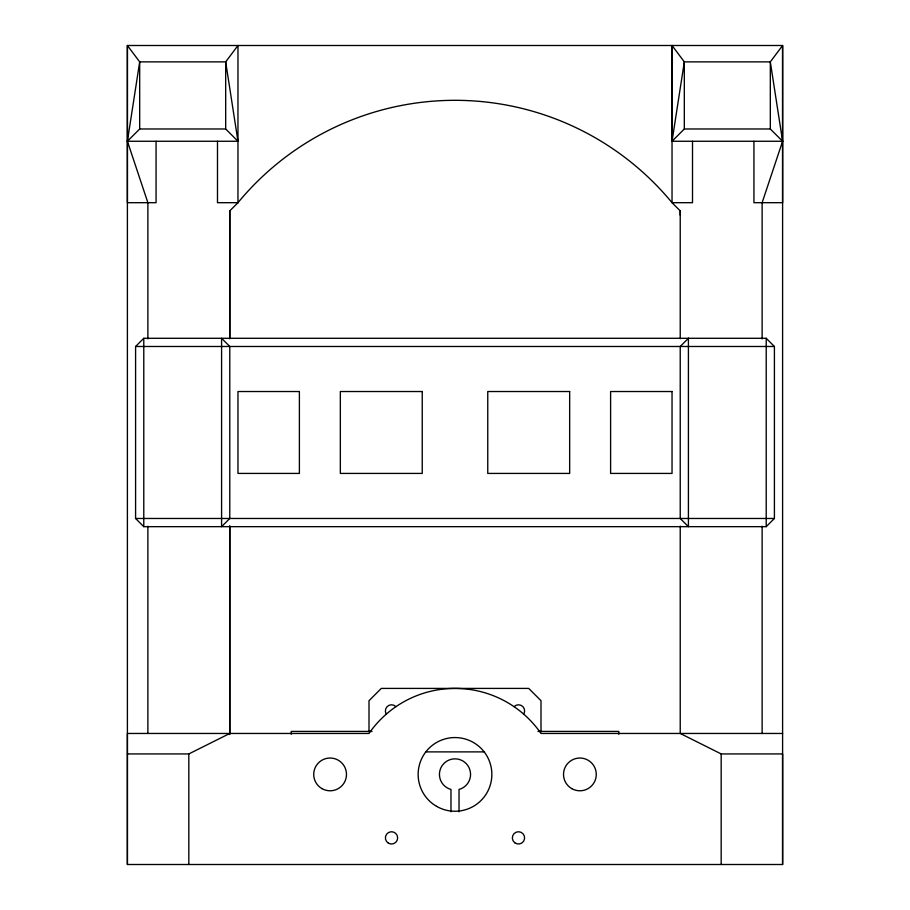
<?xml version="1.0" encoding="UTF-8"?>
<svg xmlns="http://www.w3.org/2000/svg" width="910" height="910" viewBox="0 0 910 910"><rect width="100%" height="100%" fill="white"/><g stroke="black" fill="none" stroke-linecap="round" stroke-linejoin="round"><path stroke-width="1.36" d="M680.225 526.128L680.225 733.46L721.175 753.935L782.6 753.935L782.6 864.5L127.4 864.5L127.4 45.5L782.6 45.5L782.6 202.691L753.935 202.691L753.935 141.266M229.775 734.552L229.775 525.934M229.775 338.6L229.775 210.881L237.965 202.691L237.965 45.5L225.68 61.88L225.68 128.981L237.965 141.266L127.4 141.266L139.685 61.88L127.4 45.5L127.4 202.691L156.065 202.691L156.065 141.266M672.035 45.5L672.035 141.266L684.32 128.981L684.32 61.88L672.035 45.5L672.035 202.691L680.225 210.881L680.225 215.135M680.225 338.679L680.225 210.881M692.51 141.266L692.51 202.691L672.035 202.691A281.247 281.247 0 0 0 237.965 202.691M762.125 733.46L762.125 526.264M762.125 338.929L762.125 202.691L782.6 141.266L770.315 61.88L782.6 45.5L782.6 864.5M237.965 141.266L225.68 61.88L139.685 61.88L139.685 128.981L127.4 141.266L147.875 202.691L147.875 338.929M135.59 346.483L143.78 338.292L766.22 338.292L774.41 346.483L774.41 518.472L766.22 526.663L143.78 526.663L135.59 518.472L135.59 346.483L774.41 346.483M127.4 753.935L188.825 753.935L229.775 733.46L229.775 526.128M139.685 128.981L225.68 128.981M684.32 128.981L770.315 128.981L782.6 141.266L672.035 141.266L684.32 61.88L770.315 61.88L770.315 128.981M237.965 202.691L217.49 202.691L217.49 141.266M135.59 518.472L774.41 518.472M372.042 731.413L291.2 731.413L291.2 734.233M537.969 731.413L618.8 731.413L618.8 734.233M782.6 733.46L540.995 733.46A104.604 104.604 0 0 0 369.005 733.46L127.4 733.46L127.4 864.5M425.482 751.887L484.518 751.887M766.22 338.292L766.22 526.663M721.175 753.935L721.175 864.5M540.995 731.765L540.995 700.7L528.71 688.415L381.29 688.415L369.005 700.7L369.005 731.765M459.027 811.811L459.027 789.436A15.561 15.561 0 0 0 467.751 765.481A15.561 15.561 0 0 0 442.249 765.481A15.561 15.561 0 0 0 450.973 789.436L450.973 811.811M229.775 210.881L229.775 338.679M188.825 753.935L188.825 864.5M147.875 526.264L147.875 733.46M143.78 338.292L143.78 526.663M514.127 706.592A6.143 6.143 0 0 1 523.796 714.009M386.204 714.009A6.143 6.143 0 0 1 395.873 706.592M229.775 518.472L221.585 526.663L221.585 338.292L229.775 346.483L229.775 518.472M688.415 338.292L680.225 346.483L680.225 518.472L688.415 526.663L688.415 338.292M299.39 391.527L237.965 391.527L237.965 473.427L299.39 473.427L299.39 391.527M422.24 391.527L340.34 391.527L340.34 473.427L422.24 473.427L422.24 391.527M569.66 391.527L487.76 391.527L487.76 473.427L569.66 473.427L569.66 391.527M672.035 391.527L610.61 391.527L610.61 473.427L672.035 473.427L672.035 391.527M514.719 842.74A6.143 6.143 0 0 0 524.558 838.702A6.143 6.143 0 0 0 516.141 832.195A6.143 6.143 0 0 0 514.719 842.74M388.456 843.206A6.143 6.143 0 0 0 397.67 837.882A6.143 6.143 0 0 0 388.456 832.559A6.143 6.143 0 0 0 388.456 843.206M436.572 806.328A36.855 36.855 0 0 0 491.855 774.41A36.855 36.855 0 0 0 436.572 742.492A36.855 36.855 0 0 0 436.572 806.328M571.707 788.595A16.38 16.38 0 0 0 596.278 774.41A16.38 16.38 0 0 0 571.707 760.225A16.38 16.38 0 0 0 571.707 788.595M321.912 788.595A16.38 16.38 0 0 0 346.483 774.41A16.38 16.38 0 0 0 321.912 760.225A16.38 16.38 0 0 0 321.912 788.595"/></g></svg>
